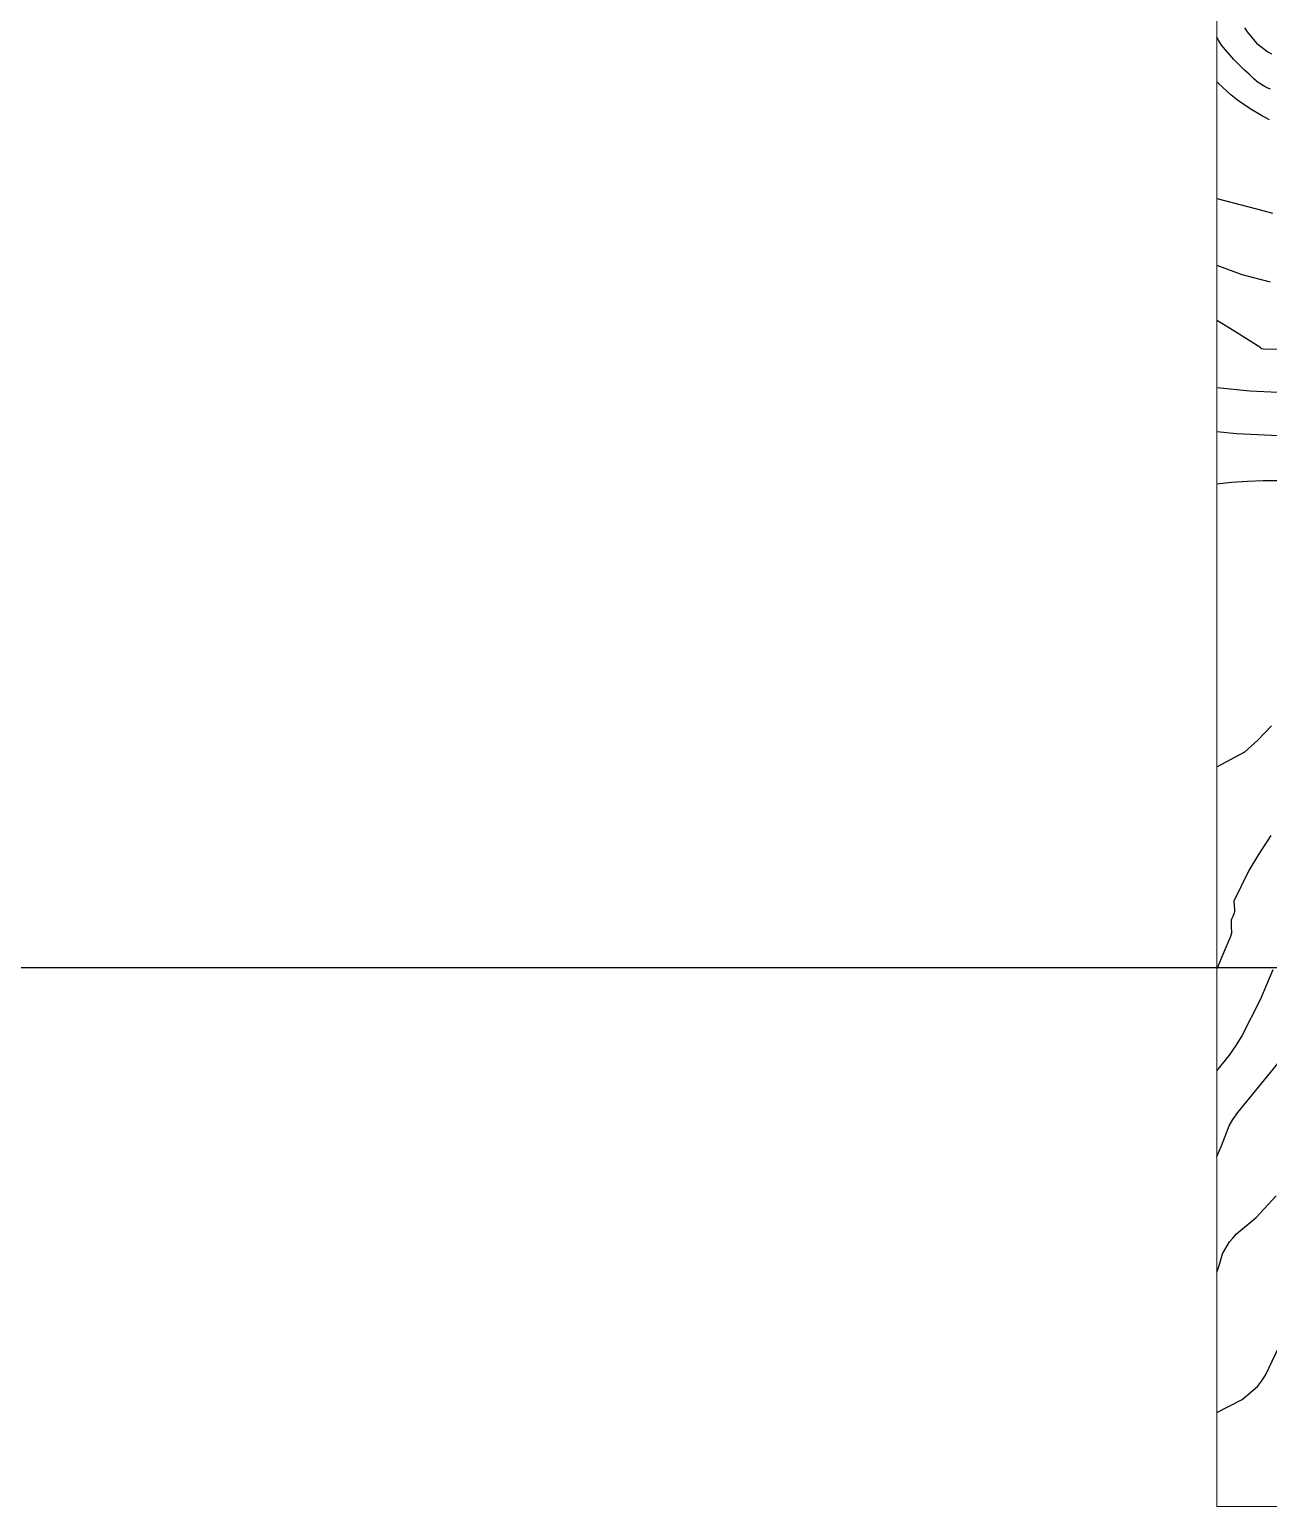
# Model space of a CAD drawing. Header units: metres. Extents: x 837117 to 838477, y 1189012 to 1191015.
# Drawn here: x 837388.3 to 837480.3, y 1189013.9 to 1189123.6 of the extents above; entities that cross this region are included whole.
import ezdxf

# ---------------------------------------------------------------- set-up
doc = ezdxf.new("R2010")
doc.units = ezdxf.units.M
doc.header["$LTSCALE"] = 0.3
doc.layers.add('COORD', color=7, linetype='Continuous', lineweight=20)
for name, color, linetype in [('COTAS 10', 1, 'Continuous'), ('COTAS INT', 252, 'Continuous'), ('MARCO IMP', 130, 'Continuous')]:
    doc.layers.add(name, color=color, linetype=linetype)

msp = doc.modelspace()

# ---------------------------------------------------------------- linework, layer by layer
at = {"layer": 'COORD'}
msp.add_line((837476.514, 1189013.872), (838476.514, 1189013.872), dxfattribs=at)
msp.add_lwpolyline([(837476.514, 1189013.872), (838476.514, 1189013.872), (838476.514, 1191013.872), (837476.514, 1191013.872)], close=True, dxfattribs=at)
at = {"layer": 'COTAS 10'}
for points, elevation in [([(837476.514, 1189106.048), (837478.361, 1189105.358), (837480.461, 1189104.816)], 1630), ([(837476.514, 1189068.797), (837478.595, 1189069.918), (837479.553, 1189070.792), (837480.576, 1189071.856)], 1640), ([(837476.514, 1189020.848), (837478.384, 1189021.804), (837479.521, 1189022.78), (837479.822, 1189023.176), (837480.116, 1189023.627), (837481.126, 1189025.71)], 1650)]:
    msp.add_lwpolyline(points, dxfattribs=dict(at, elevation=elevation))
at = {"layer": 'COTAS INT'}
for points, elevation in [([(837478.577, 1189123.682), (837478.757, 1189123.396), (837479.465, 1189122.542), (837480.303, 1189121.903), (837480.564, 1189121.753)], 1622), ([(837480.495, 1189119.127), (837480.293, 1189119.21), (837480.091, 1189119.312), (837480.035, 1189119.342), (837479.979, 1189119.373), (837479.777, 1189119.491), (837479.575, 1189119.63), (837479.518, 1189119.674), (837479.462, 1189119.72), (837479.256, 1189119.906), (837478.902, 1189120.246), (837478.751, 1189120.39), (837478.578, 1189120.554), (837477.763, 1189121.327), (837476.861, 1189122.411), (837476.633, 1189122.771), (837476.514, 1189122.982)], 1624), ([(837480.415, 1189116.853), (837480.159, 1189116.991), (837479.904, 1189117.132), (837478.982, 1189117.673), (837478.056, 1189118.308), (837477.798, 1189118.508), (837477.54, 1189118.719), (837476.6, 1189119.569), (837476.514, 1189119.653)], 1626), ([(837480.677, 1189109.907), (837479.953, 1189110.096), (837476.645, 1189110.968), (837476.514, 1189111.006)], 1628), ([(837476.514, 1189101.976), (837477.131, 1189101.596), (837477.962, 1189101.084), (837478.631, 1189100.67), (837479.706, 1189099.996), (837479.73, 1189099.965), (837479.742, 1189099.947), (837479.761, 1189099.912), (837479.802, 1189099.881), (837479.822, 1189099.875), (837479.844, 1189099.87), (837479.955, 1189099.858), (837481.035, 1189099.826)], 1632), ([(837482.108, 1189096.559), (837478.961, 1189096.693), (837476.514, 1189096.96)], 1634), ([(837483.181, 1189093.292), (837477.967, 1189093.529), (837476.514, 1189093.688)], 1636), ([(837483.832, 1189090.044), (837479.953, 1189090.054), (837478.796, 1189090), (837477.604, 1189089.921), (837476.514, 1189089.805)], 1638), ([(837480.523, 1189063.692), (837479.614, 1189062.284), (837478.887, 1189061.111), (837477.78, 1189058.83), (837477.818, 1189058.199), (837477.813, 1189058.066), (837477.801, 1189057.952), (837477.704, 1189057.688), (837477.599, 1189057.482), (837477.582, 1189057.404), (837477.571, 1189057.315), (837477.576, 1189056.919), (837477.594, 1189056.53), (837477.592, 1189056.446), (837477.586, 1189056.373), (837477.538, 1189056.197), (837477.304, 1189055.68), (837477.181, 1189055.392), (837477.033, 1189055.041), (837476.514, 1189053.796)], 1642), ([(837480.662, 1189053.733), (837479.721, 1189051.497), (837478.375, 1189048.835), (837477.921, 1189048.111), (837477.432, 1189047.392), (837476.514, 1189046.253)], 1644), ([(837476.514, 1189039.854), (837476.851, 1189040.647), (837477.419, 1189042.132), (837477.712, 1189042.617), (837478.063, 1189043.136), (837479.819, 1189045.277), (837481.715, 1189047.594)], 1646), ([(837476.514, 1189031.279), (837476.586, 1189031.483), (837476.681, 1189031.763), (837476.943, 1189032.641), (837477.445, 1189033.524), (837477.691, 1189033.808), (837477.984, 1189034.11), (837479.429, 1189035.342), (837480.912, 1189036.952)], 1648)]:
    msp.add_lwpolyline(points, dxfattribs=dict(at, elevation=elevation))
at = {"layer": 'MARCO IMP'}
msp.add_lwpolyline([(837116.514, 1189053.872), (837116.514, 1191013.872), (838476.514, 1191013.872), (838476.514, 1189053.872), (837116.514, 1189053.872)], dxfattribs=at)

doc.saveas('drawing.dxf')
